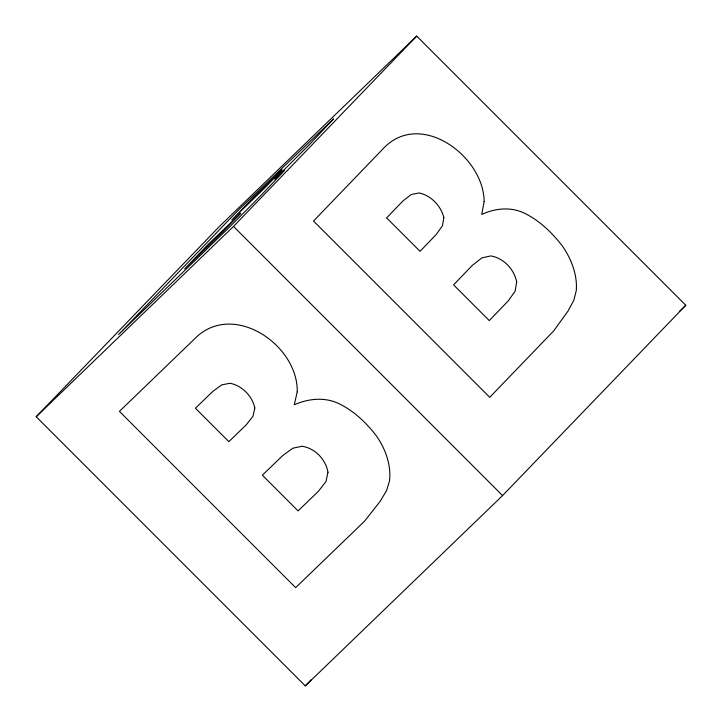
<?xml version="1.0" encoding="UTF-8"?>
<svg xmlns="http://www.w3.org/2000/svg" width="722" height="722" viewBox="0 0 722 722"><rect width="100%" height="100%" fill="white"/><g stroke="black" fill="none" stroke-linecap="round" stroke-linejoin="round"><path stroke-width="1.08" d="M36.208 416.747L219.425 226.419L416.729 36.1L685.792 305.253L502.575 495.581L305.271 685.9L36.208 416.747L233.513 226.419L416.729 36.1M305.271 685.9L311.516 679.42M679.321 311.498L685.792 305.253M233.513 226.419L502.575 495.581M516.699 281.923L515.102 291.219L508.18 300.948L489.272 320.586L453.578 284.874L472.396 265.317L481.863 257.907L490.77 255.913C503.739 258.088 514.073 269.252 516.699 281.923M443.849 217.647L442.424 225.833L436.16 234.578L420.042 251.328L386.622 217.9L402.993 200.896L411.242 194.525L419.148 192.936C431.16 195.545 440.907 205.833 443.849 217.647M484.128 201.537L481.754 214.425C495.463 208.126 511.275 206.528 525.047 213.495C540.038 220.959 552.303 232.953 562.438 246.112A66.397 46.064 46 0 1 576.255 290.767L573.828 300.271L567.952 311.164L553.738 330.829L489.733 397.317L313.519 221.04L382.922 148.94C419.906 108.851 483.875 156.169 484.128 201.537M327.987 472.251L325.974 481.538L318.429 491.267L298.069 510.905L262.366 475.193L282.645 455.636L292.744 448.227L302.067 446.232C315.081 448.263 325.739 459.382 327.987 472.251M254.812 407.966L253.025 416.161L246.202 424.897L228.838 441.647L195.418 408.219L213.044 391.216L221.853 384.844L230.11 383.256C242.177 385.738 252.195 395.99 254.812 407.966M297.229 391.856L294.269 404.744C308.565 398.562 324.9 396.739 339.241 403.815C354.331 411.188 366.713 423.164 376.803 436.431A66.397 47.805 43.9 0 1 389.465 481.087L386.586 490.599L380.07 501.483L364.583 521.149L295.65 587.636L119.437 411.369L194.182 339.268C231.942 299.783 298.231 344.547 297.229 391.856M333.42 119.022L310.469 143.47L274.802 179.092L284.612 170.419L262.122 194.191A66.397 1.227 -45 0 1 226.13 230.363L118.588 334.521L238.576 209.876L333.42 119.022M240.67 213.279L222.954 231.681L184.651 268.882L208.956 243.63L240.67 213.279M281.968 170.04L265.145 187.512L231.789 219.903L254.55 196.267L281.968 170.04"/></g></svg>
